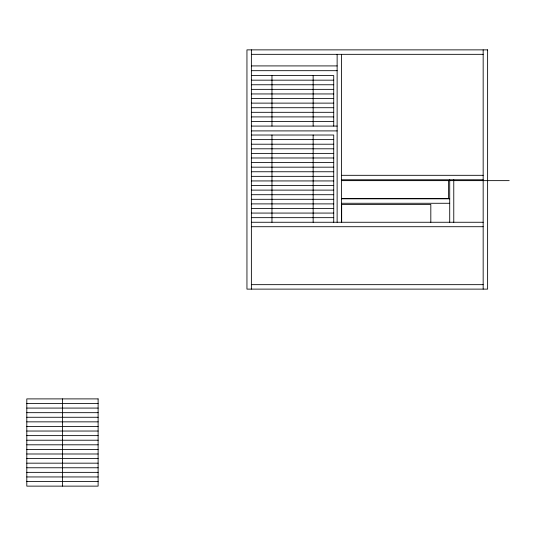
<?xml version="1.0" encoding="UTF-8"?>
<svg xmlns="http://www.w3.org/2000/svg" width="536" height="536" viewBox="0 0 536 536"><rect width="100%" height="100%" fill="white"/><g stroke="black" fill="none" stroke-linecap="round" stroke-linejoin="round"><path stroke-width="0.8" d="M251.377 54.33L483.164 54.33M251.377 65.915L337.131 65.915M251.377 70.685L337.131 70.685M251.377 75.583L333.727 75.583L333.727 126.081M251.377 80.172L333.727 80.172M251.377 84.762L333.727 84.762M251.377 89.358L333.727 89.358M251.377 93.947L333.727 93.947M251.377 98.537L333.727 98.537M251.377 103.126L333.727 103.126M251.377 107.716L333.727 107.716M251.377 112.312L333.727 112.312M251.377 116.902L333.727 116.902M251.377 121.491L333.727 121.491M251.377 126.081L337.131 126.081M251.377 130.905L337.131 130.905M251.377 135.025L333.727 135.025L333.727 222.259M251.377 139.615L333.727 139.615M251.377 144.211L333.727 144.211M251.377 148.8L333.727 148.8M251.377 153.39L333.727 153.39M251.377 157.979L333.727 157.979M251.377 162.576L333.727 162.576M251.377 167.165L333.727 167.165M251.377 171.755L333.727 171.755M341.6 175.312L483.164 175.312M251.377 176.344L333.727 176.344M341.6 179.774L483.164 179.774M341.6 180.639L509.2 180.639M251.377 180.94L333.727 180.94M251.377 185.53L333.727 185.53M251.377 190.119L333.727 190.119M251.377 194.709L333.727 194.709M341.6 198.467L448.578 198.467L448.578 180.639M341.6 198.816L449.717 198.816M251.377 199.305L333.727 199.305M341.6 203.271L449.717 203.271M251.377 203.894L333.727 203.894M251.377 208.484L333.727 208.484M251.377 213.073L333.727 213.073M251.377 217.663L333.727 217.663M251.377 222.259L483.164 222.259M251.377 226.715L483.164 226.715M251.377 284.663L483.164 284.663M26.8 403.487L98.115 403.487M26.8 408.077L98.115 408.077M26.8 412.673L98.115 412.673M26.8 417.263L98.115 417.263M26.8 421.852L98.115 421.852M26.8 426.442L98.115 426.442M26.8 431.038L98.115 431.038M26.8 435.627L98.115 435.627M26.8 440.217L98.115 440.217M26.8 444.806L98.115 444.806M26.8 449.403L98.115 449.403M26.8 453.992L98.115 453.992M26.8 458.582L98.115 458.582M26.8 463.171L98.115 463.171M26.8 467.767L98.115 467.767M26.8 472.357L98.115 472.357M26.8 476.946L98.115 476.946M26.8 481.536L98.115 481.536M483.164 49.868L483.164 289.118M453.771 179.774L453.771 222.259M449.717 179.774L449.717 222.259M430.817 222.259L430.817 204.43L341.666 204.43L341.666 222.259M341.6 54.33L341.6 222.259M337.131 54.33L337.131 222.259M313.145 75.583L313.145 126.081M313.145 135.025L313.145 222.259M271.966 75.583L271.966 126.081M271.966 135.025L271.966 222.259M251.377 49.868L251.377 289.118M62.457 398.898L62.457 486.132M487.619 49.868L246.949 49.868L246.949 289.118L487.619 289.118L487.619 49.868M98.115 398.898L26.8 398.898L26.8 486.132L98.115 486.132L98.115 398.898"/></g></svg>
